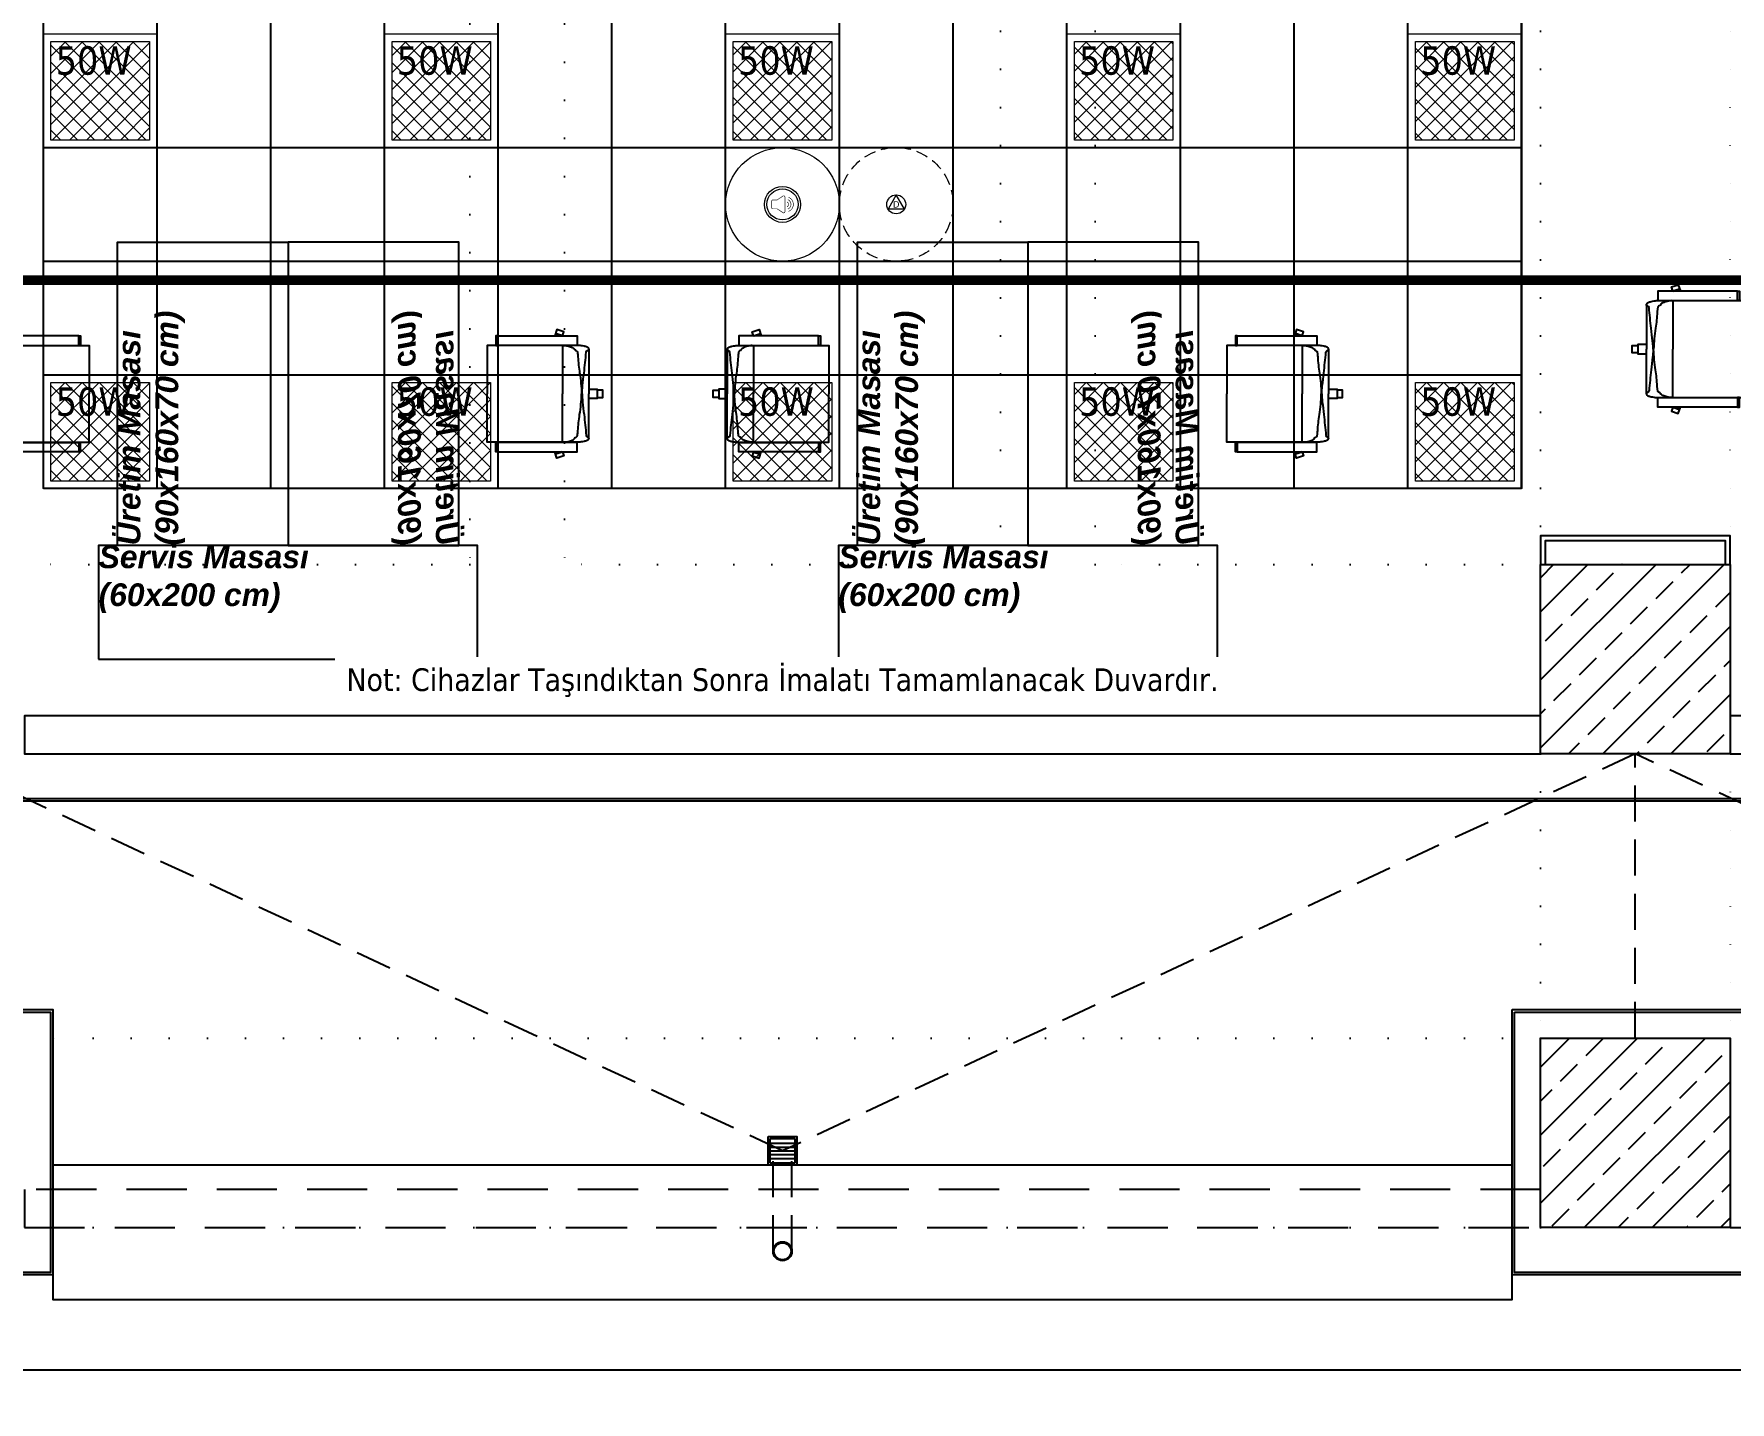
# Model space of a CAD drawing. Header units: centimetres. Extents: x 405564 to 502064, y 46284 to 60634.
# Drawn here: x 454955 to 455850, y 51740 to 52463 of the extents above; entities that cross this region are included whole.
import ezdxf
from ezdxf import colors
from ezdxf.entities.mleader import LeaderData, LeaderLine
from ezdxf.enums import TextEntityAlignment as Align
from ezdxf.math import Vec2, Vec3
from ezdxf.xclip import XClip

# ---------------------------------------------------------------- set-up
doc = ezdxf.new("R2010")
doc.units = ezdxf.units.CM
doc.header["$XCLIPFRAME"] = 0
for name, pattern in [('3+1_3b$0$DASHED', [0.25, 0.125, -0.125]), ('ACAD_ISO07W100', [3, 0, -3]), ('BORDER', [1.75, 0.5, -0.25, 0.5, -0.25, 0, -0.25]), ('DASHDOT', [25.4, 12.7, -6.35, 0, -6.35]), ('DOT', [0.25, 0, -0.25]), ('HIDDEN', [9.525, 6.35, -3.175])]:
    doc.linetypes.add(name, pattern=pattern)
doc.layers.get('0').update_dxf_attribs({"color": 8, "lineweight": 9})
for name, color, linetype, lineweight in [('---___EB_draft00_parselsiniri', 8, 'BORDER', 9), ('0-KRCN-AYDINLATMA-130426', 8, 'Continuous', 9), ('0-KRCN-MİMARİ-220526', 8, 'Continuous', 9), ('OL_Ic', 8, 'Continuous', 9)]:
    doc.layers.add(name, color=color, linetype=linetype, lineweight=lineweight)
for name, color, linetype in [('---___EB_draft03_cihazlar', 8, 'Continuous'), ('0-KRCN-ASMATAVAN-130426', 8, 'Continuous'), ('AS_DOS_TERAS_UST', 8, 'ACAD_ISO07W100'), ('AS_DUV', 8, 'Continuous'), ('AS_DUV_ALCIPAN_YANGINA-SUYA DAYANIMLI', 8, 'Continuous'), ('AS_DUV_CIMENTO ESASLI PANEL CEPHE KAPLAMASI', 8, 'Continuous'), ('AS_DUV_GAZBETON', 8, 'Continuous'), ('AS_GOR_UZAK2', 8, 'Continuous'), ('AS_PYZ_BINA', 8, 'Continuous'), ('AS_PYZ_YOL_ARAC', 8, 'Continuous'), ('AS_TA_BETONARME', 5, 'Continuous'), ('AS_TA_HIDDEN', 8, 'HIDDEN'), ('AS_TA_TARAMA', 8, 'Continuous'), ('AS_TEFR_MOB', 8, 'Continuous'), ('AS_TES_SUZGEC', 171, 'Continuous'), ('AS_YAZI', 8, 'Continuous')]:
    doc.layers.add(name, color=color, linetype=linetype)
doc.styles.add('2', font='arial.ttf', dxfattribs={"width": 0.9, "height": 200})
doc.styles.add('Kalin02', font='arialbd.ttf')
doc.styles.add('MtXpl_Tahoma', font='tahoma.ttf')
doc.styles.add('Normal_ITL', font='swissi.ttf')
doc.styles.add('TAHOMA', font='tahoma.ttf')

# ---------------------------------------------------------------- blocks, each defined once
blk = doc.blocks.new('AST-OD-KD')
at = {"layer": '0-KRCN-AYDINLATMA-130426'}
for p, q in [((0, 5), (-4.33, -2.5)), ((4.33, -2.5), (0, 5)), ((4.33, -2.5), (-4.33, -2.5))]:
    blk.add_line(p, q, dxfattribs=at)
at = {"layer": '0-KRCN-AYDINLATMA-130426', "linetype": 'HIDDEN'}
blk.add_circle((0, 0), 30, dxfattribs=at)
at = {"layer": '0-KRCN-AYDINLATMA-130426'}
blk.add_circle((0, 0), 5, dxfattribs=at)
at = {"layer": '0-KRCN-AYDINLATMA-130426', "style": '2'}
blk.add_text('D', height=3.36, dxfattribs=at).set_placement((0, 0), align=Align.MIDDLE_CENTER)
blk = doc.blocks.new('ASMA TAVA TİPİ HOPARLÖR')
at = {"layer": '0-KRCN-AYDINLATMA-130426', "const_width": 0.317}
blk.add_lwpolyline([(0.27, -4.41, 0.598176), (1.25, -3.88), (1.25, 3.88, 0.598176), (0.27, 4.41), (-2.7, 2.45, -0.147433), (-3.05, 2.34), (-5.09, 2.34, 0.414214), (-5.72, 1.71), (-5.72, -1.71, 0.414214), (-5.09, -2.34), (-3.05, -2.34, -0.147433), (-2.7, -2.45)], format="xyb", close=True, dxfattribs=at)
for points in [[(2.41, 1.29, -0.601398), (2.41, -1.29)], [(2.8, 2.51, -0.658812), (2.8, -2.51)], [(3.19, 3.72, -0.680488), (3.19, -3.72)]]:
    blk.add_lwpolyline(points, format="xyb", dxfattribs=at)
at = {"layer": '0-KRCN-AYDINLATMA-130426'}
blk.add_circle((0, 0), 30, dxfattribs=at)
at = {"layer": '0-KRCN-AYDINLATMA-130426', "ltscale": 0.1}
for radius in [9.5, 8.23]:
    blk.add_circle((0, 0), radius, dxfattribs=at)
blk = doc.blocks.new('50W 60x60 cm  SIVA ALTI LED ARMATÜR')
at = {"layer": '0-KRCN-AYDINLATMA-130426'}
h = blk.add_hatch(dxfattribs=at)
h.set_pattern_fill('ANSI37', color=256, scale=0.2)
h.paths.add_polyline_path([(-2.6, 2.594), (2.6, 2.594), (2.6, -2.606), (-2.6, -2.606)])
for points in [[(-3, 2.994), (3, 2.994), (3, -3.007), (-3, -3.007)], [(-2.6, 2.594), (2.6, 2.594), (2.6, -2.606), (-2.6, -2.606)]]:
    blk.add_lwpolyline(points, close=True, dxfattribs=at)
at = {"layer": '0-KRCN-AYDINLATMA-130426', "insert": (-2.35, 2.344), "char_height": 1.5, "attachment_point": 1, "style": 'TAHOMA'}
blk.add_mtext_dynamic_manual_height_columns('{\\fTahoma|b0|i0|c162|p34;50W}', width=1.5, gutter_width=1.25, heights=[0], dxfattribs=at)
blk = doc.blocks.new('G$C27E741DA')
at = {"layer": '0-KRCN-AYDINLATMA-130426', "xscale": 10, "yscale": 10, "zscale": 10}
for p in [(16925.68, 5298.55), (17105.68, 5298.55), (17285.68, 5298.55), (17465.68, 5298.55), (17645.68, 5298.55), (16925.68, 5118.55), (17105.68, 5118.55), (17285.68, 5118.55), (17465.68, 5118.55), (17645.68, 5118.55)]:
    blk.add_blockref('50W 60x60 cm  SIVA ALTI LED ARMATÜR', p, dxfattribs=at)
at = {"layer": '0-KRCN-AYDINLATMA-130426'}
for name, p in [('ASMA TAVA TİPİ HOPARLÖR', (17285.68, 5238.55)), ('AST-OD-KD', (17345.68, 5238.55))]:
    blk.add_blockref(name, p, dxfattribs=at)
blk = doc.blocks.new('sandalye_')
at = {"layer": 'AS_TEFR_MOB', "linetype": 'ByBlock', "ltscale": 25}
for points in [[(260035.75, -40511.28), (260035.75, -40506.8), (260030.94, -40506.8), (260030.94, -40511.28)], [(260031.45, -40506.8), (260031.45, -40503.85), (260035.25, -40503.85), (260035.25, -40506.8)], [(260009.74, -40511.28), (260033.35, -40511.28)], [(260056.96, -40511.28), (260033.35, -40511.28)], [(260002.77, -40525.21), (260000.56, -40524.49), (259999.39, -40528.1), (260002.77, -40529.21)], [(260002.65, -40525.17), (260001.48, -40528.79)], [(260002.77, -40525.41), (260001.65, -40528.84)], [(260007.76, -40525.16), (260033.35, -40525.16)], [(260007.77, -40524.5), (260007.77, -40564.92), (260033.35, -40564.92)], [(260058.94, -40524.5), (260058.94, -40564.92), (260033.35, -40564.92)], [(260058.94, -40525.16), (260033.35, -40525.16)], [(260063.94, -40525.21), (260066.14, -40524.49), (260067.32, -40528.1), (260063.94, -40529.21)], [(260063.94, -40525.41), (260065.05, -40528.84)], [(260064.05, -40525.17), (260065.23, -40528.79)], [(260002.77, -40559.41), (260002.77, -40560.41), (260007.75, -40560.41), (260007.75, -40559.41)], [(260063.94, -40559.41), (260063.94, -40560.41), (260058.95, -40560.41), (260058.95, -40559.41)]]:
    blk.add_lwpolyline(points, dxfattribs=at)
for points in [[(260033.35, -40514.82, -0.048176), (260031.56, -40514.81, -0.000623), (260029.14, -40514.56, -0.003131), (260022.37, -40513.8, 0.007334), (260011.41, -40512.67, -0.309457), (260010.5, -40511.92, 0.002444), (260010.37, -40511.48, 0.476314), (260010.23, -40511.43, 0.375136), (260009.05, -40511.61, 0.082453), (260008.7, -40512.18, 0.046929), (260008.24, -40513.77, 0.002381), (260007.95, -40515.35, 0.007794), (260007.77, -40516.44), (260007.77, -40524.5, -0.011445), (260008.35, -40521.51, -0.082784), (260009.15, -40519.51, -0.150147), (260010.28, -40518.5, 0.242317), (260010.39, -40518.37, -0.036292), (260010.49, -40517.99, -0.114957), (260010.77, -40517.55, -0.16132), (260011.41, -40517.24, -0.020506), (260013.87, -40517, 0.024793), (260022.37, -40516.11, -0.030903), (260033.35, -40515.1, -1.030607)], [(260033.35, -40514.82, 0.048176), (260035.14, -40514.81, 0.000623), (260037.57, -40514.56, 0.003131), (260044.33, -40513.8, -0.007334), (260055.3, -40512.67, 0.309457), (260056.21, -40511.92, -0.002444), (260056.34, -40511.48, -0.476314), (260056.47, -40511.43, -0.375136), (260057.66, -40511.61, -0.082453), (260058, -40512.18, -0.046929), (260058.46, -40513.77, -0.002381), (260058.76, -40515.35, -0.007794), (260058.94, -40516.44), (260058.94, -40524.5, 0.011445), (260058.36, -40521.51, 0.082784), (260057.55, -40519.51, 0.150147), (260056.42, -40518.5, -0.242317), (260056.31, -40518.37, 0.036292), (260056.21, -40517.99, 0.114957), (260055.93, -40517.55, 0.16132), (260055.3, -40517.24, 0.020506), (260052.84, -40517, -0.024793), (260044.33, -40516.11, 0.030903), (260033.35, -40515.1, 1.030607)]]:
    blk.add_lwpolyline(points, format="xyb", dxfattribs=at)
for points in [[(260007.75, -40559.41), (260002.77, -40559.41), (260002.77, -40517.41), (260007.75, -40517.41)], [(260058.95, -40559.41), (260063.94, -40559.41), (260063.94, -40517.41), (260058.95, -40517.41)]]:
    blk.add_lwpolyline(points, close=True, dxfattribs=at)
blk = doc.blocks.new('BGAReworkİstasyonu')
at = {"layer": '---___EB_draft03_cihazlar'}
h = blk.add_hatch(dxfattribs=at)
h.set_pattern_fill('ANSI31', color=1, scale=5)
h.paths.add_polyline_path([(275701.93, -40328.36), (275841.93, -40328.36), (275841.93, -40478.36), (275701.93, -40478.36)])
at = {"layer": '---___EB_draft03_cihazlar', "color": 1, "linetype": '3+1_3b$0$DASHED', "ltscale": 150}
blk.add_lwpolyline([(275626.93, -40328.36), (275916.93, -40328.36), (275916.93, -40478.36), (275626.93, -40478.36), (275626.93, -40328.36)], dxfattribs=at)
at = {"layer": '---___EB_draft03_cihazlar', "color": 1}
blk.add_lwpolyline([(275701.93, -40328.36), (275841.93, -40328.36), (275841.93, -40478.36), (275701.93, -40478.36), (275701.93, -40328.36)], dxfattribs=at)
at = {"layer": '---___EB_draft03_cihazlar', "color": 1, "const_width": 5}
blk.add_lwpolyline([(275701.93, -40478.36), (275841.93, -40478.36)], dxfattribs=at)
at = {"layer": 'AS_TEFR_MOB', "color": 1, "rotation": 180}
blk.add_blockref('sandalye_', (535805.28, -81058.28), dxfattribs=at)
at = {"layer": '---___EB_draft03_cihazlar', "insert": (275626.93, -40328.36), "char_height": 15, "attachment_point": 1, "style": 'Kalin02'}
blk.add_mtext_dynamic_manual_height_columns('BGA Rework \\Pİstasyonu', width=590.7316, gutter_width=750, heights=[137.08], dxfattribs=at)
blk = doc.blocks.new('Üretim Masası')
at = {"layer": 'AS_TEFR_MOB', "ltscale": 200}
blk.add_lwpolyline([(277436.39, -40309.08), (277596.39, -40309.08), (277596.39, -40399.08), (277436.39, -40399.08), (277436.39, -40309.08)], dxfattribs=at)
at = {"layer": 'AS_TEFR_MOB', "color": 1}
blk.add_blockref('sandalye_', (17483.04, 270.85), dxfattribs=at)
at = {"layer": 'AS_TEFR_MOB', "ltscale": 200, "insert": (277436.39, -40309.08), "char_height": 12, "attachment_point": 1, "style": 'Kalin02'}
blk.add_mtext_dynamic_manual_height_columns('{\\fSwis721 BT|b1|i1|c162|p34;Üretim Masası\\P(90x160x70 cm)}', width=590.7316, gutter_width=750, heights=[137.08], dxfattribs=at)
blk = doc.blocks.new('servis masası60x200')
at = {"layer": 'AS_TEFR_MOB', "ltscale": 200}
blk.add_lwpolyline([(278099.49, -39156.74), (278299.49, -39156.74), (278299.49, -39096.74), (278099.49, -39096.74)], close=True, dxfattribs=at)
at = {"layer": 'AS_TEFR_MOB', "ltscale": 200, "insert": (278099.49, -39096.74), "char_height": 12, "attachment_point": 1, "style": 'Kalin02'}
blk.add_mtext_dynamic_manual_height_columns('{\\fSwis721 BT|b1|i1|c162|p34;Servis Masası\\P(60x200 cm)}', width=590.7316, gutter_width=750, heights=[137.08], dxfattribs=at)
blk = doc.blocks.new('OPK-site-surrounding-R01')
at = {"layer": '---___EB_draft00_parselsiniri', "linetype": 'DASHDOT', "ltscale": 5, "const_width": 5, "flags": 128}
blk.add_lwpolyline([(-303.72, 52.55), (22545.33, 391.1), (23723.36, -710.97), (24047.63, -4449.98), (-299.88, -4449.98)], close=True, dxfattribs=at)
at = {"layer": 'AS_PYZ_YOL_ARAC'}
blk.add_lwpolyline([(22800, -3450), (22800, 430.07, 0.418558), (21785.19, 1429.96), (18554.64, 1382.11, 0.087007), (17706.39, 1220.39), (16627.82, 811.99, -0.090739), (15742.54, 650), (12082.45, 650, -0.076048), (11335.04, 764.34), (10161.17, 1132.1, 0.079773), (9376.74, 1246.17), (245.19, 1110.91, 0.409882), (-740, 111.02), (-740, -5306.59, 0.532608), (-326.84, -5584.43), (765.58, -5139.5, -0.096996), (1350.24, -5025), (22550, -5025, 0.414214), (22800, -4775), (22800, -3450)], format="xyb", dxfattribs=at)
blk = doc.blocks.new('catı suzgec tip')
for p, q in [((-6.5, 6.5), (6.5, 6.5)), ((-6.5, -6.5), (-6.5, 6.5)), ((-6.5, 4), (6.5, 4)), ((-6.5, 2), (6.5, 2)), ((-6.5, 0), (6.5, 0)), ((6.5, 6.5), (6.5, -6.5)), ((-6.5, -2), (6.5, -2)), ((-6.5, -4), (6.5, -4)), ((6.5, -6.5), (-6.5, -6.5))]:
    blk.add_line(p, q)
blk.add_lwpolyline([(-7.5, 7.5), (7.5, 7.5), (7.5, -7.5), (-7.5, -7.5)], close=True)
blk = doc.blocks.new('catı yagmur inis tip')
at = {"linetype": 'ByBlock'}
for radius in [5, 4.5]:
    blk.add_circle((0, 0), radius, dxfattribs=at)
blk = doc.blocks.new('A$Ca63a641c')
at = {"layer": 'AS_PYZ_BINA'}
ml = blk.add_multileader_mtext('Standard', dxfattribs=at)
ml.set_content('EST boyalı panel çit ve panel çit kapı (AS 51.101)', color=256, style='Normal_ITL')
ml.set_leader_properties()
ml.build(insert=Vec2(0, 0))
ml.multileader.update_dxf_attribs({"dogleg_length": 0.379, "arrow_head_size": 17.04, "scale": 75})
ctx = ml.context
ctx.base_point, ctx.scale, ctx.char_height, ctx.arrow_head_size, ctx.landing_gap_size, ctx.plane_origin = Vec3(140.51, 464.3), 75, 20, 17.04, 14.2, Vec3(92.51, 620.11)
notes = []
notes.append((ctx, [(0, (1, 1, 0), (112.11, 464.3), (1, 0), 28.4, [(0, [(68.5, 410)], 0, [])])]))
ctx.mtext.insert, ctx.mtext.width, ctx.mtext.flow_direction = Vec3(154.71, 477.51), 604.5634, 5
for ctx, leaders in notes:
    for number, flags, end, landing, length, lines in leaders:
        leader = LeaderData()
        leader.index, (leader.has_last_leader_line, leader.has_dogleg_vector, leader.attachment_direction) = number, flags
        leader.last_leader_point, leader.dogleg_vector, leader.dogleg_length = Vec3(end), Vec3(landing), length
        for number, points, colour, breaks in lines:
            line = LeaderLine()
            line.index, line.vertices, line.color, line.breaks = number, Vec3.list(points), colors.encode_raw_color(colour), breaks
            leader.lines.append(line)
        ctx.leaders.append(leader)
blk = doc.blocks.new('A$C85dec720')
at = {"layer": 'OL_Ic'}
blk.add_blockref('A$Ca63a641c', (5315.08, 5344.25, 28.4), dxfattribs=at)
blk = doc.blocks.new('A$C6A10300A')
at = {"layer": 'AS_TA_TARAMA'}
h = blk.add_hatch(dxfattribs=at)
h.set_pattern_fill('ANSI33', color=256, scale=4, angle=180)
h.set_pattern_definition([(225, (17560.68, -7819.299), (17.9605, -17.9605), []), (225, (17542.72, -7819.299), (17.9605, -17.9605), [12.7, -6.35])])
h.paths.add_polyline_path([(17685.68, -8451.45), (17785.68, -8451.45), (17785.68, -8551.45), (17685.68, -8551.45)], flags=17)
h = blk.add_hatch(dxfattribs=at)
h.set_pattern_fill('ANSI33', color=256, scale=4, angle=180)
h.set_pattern_definition([(225, (14313.18, -8756.454), (17.96051, -17.96051), []), (225, (14295.22, -8756.454), (17.96051, -17.96051), [12.7, -6.35])])
h.paths.add_polyline_path([(17685.68, -8701.45), (17785.68, -8701.45), (17785.68, -8801.45), (17685.68, -8801.45)])
at = {"layer": 'AS_DOS_TERAS_UST', "linetype": 'DOT', "ltscale": 80}
for p, q in [((17120.68, -7201.45), (17120.68, -8451.45)), ((17170.68, -7201.45), (17170.68, -8451.45)), ((17400.68, -8451.45), (17400.68, -7201.45)), ((17450.68, -8451.45), (17450.68, -7201.45)), ((17685.68, -8451.45), (17685.68, -7201.45)), ((17785.68, -8451.45), (17785.68, -7201.45)), ((17120.68, -8451.45), (16885.68, -8451.45)), ((17400.68, -8451.45), (17170.68, -8451.45)), ((17685.68, -8451.45), (17450.68, -8451.45)), ((17685.68, -8551.45), (16885.68, -8551.45)), ((17685.68, -8551.45), (17685.68, -8701.45)), ((17785.68, -8551.45), (17785.68, -8701.45)), ((17785.68, -8551.45), (18585.68, -8551.45)), ((17685.68, -8701.45), (16885.68, -8701.45)), ((17785.68, -8701.45), (18585.68, -8701.45)), ((17685.68, -8801.45), (16885.68, -8801.45)), ((17785.68, -8801.45), (18585.68, -8801.45))]:
    blk.add_line(p, q, dxfattribs=at)
at = {"layer": 'AS_DUV_ALCIPAN_YANGINA-SUYA DAYANIMLI'}
for points in [[(17785.68, -8451.45), (17785.68, -8436.45), (17685.68, -8436.45), (17685.68, -8451.45)], [(17783.18, -8451.45), (17783.18, -8438.95), (17688.18, -8438.95), (17688.18, -8451.45)]]:
    blk.add_lwpolyline(points, dxfattribs=at)
at = {"layer": 'AS_DUV_CIMENTO ESASLI PANEL CEPHE KAPLAMASI'}
for points in [[(16770.68, -8686.45), (16900.68, -8686.45), (16900.68, -8826.45), (16770.68, -8826.45)], [(16771.93, -8687.7), (16899.43, -8687.7), (16899.43, -8825.2), (16771.93, -8825.2)], [(17670.68, -8686.45), (17800.68, -8686.45), (17800.68, -8826.45), (17670.68, -8826.45)], [(17671.93, -8687.7), (17799.43, -8687.7), (17799.43, -8825.2), (17671.93, -8825.2)]]:
    blk.add_lwpolyline(points, close=True, dxfattribs=at)
at = {"layer": 'AS_DUV_GAZBETON'}
for points in [[(17685.68, -8531.45), (16885.68, -8531.45), (16885.68, -8551.45), (17685.68, -8551.45)], [(18585.68, -8531.45), (17785.68, -8531.45), (17785.68, -8551.45), (18585.68, -8551.45)]]:
    blk.add_lwpolyline(points, close=True, dxfattribs=at)
at = {"layer": 'AS_GOR_UZAK2'}
blk.add_lwpolyline([(17670.68, -8768.45), (16900.68, -8768.45), (16900.68, -8839.45), (17670.68, -8839.45)], close=True, dxfattribs=at)
at = {"layer": 'AS_TA_BETONARME'}
for points in [[(17685.68, -8451.45), (17785.68, -8451.45), (17785.68, -8551.45), (17685.68, -8551.45)], [(17685.68, -8701.45), (17785.68, -8701.45), (17785.68, -8801.45), (17685.68, -8801.45)]]:
    blk.add_lwpolyline(points, close=True, dxfattribs=at)
at = {"layer": 'AS_TA_HIDDEN', "ltscale": 5}
for points in [[(16885.68, -8801.45), (17685.68, -8801.45), (17685.68, -8781.45), (16885.68, -8781.45)], [(17785.68, -8801.45), (18585.68, -8801.45), (18585.68, -8781.45), (17785.68, -8781.45)]]:
    blk.add_lwpolyline(points, close=True, dxfattribs=at)
at = {"layer": 'AS_TES_SUZGEC', "linetype": 'HIDDEN', "ltscale": 3}
for points in [[(17735.68, -8551.45), (17285.68, -8760.95), (16835.68, -8551.45)], [(17735.68, -8701.45), (17735.68, -8551.45)], [(18635.68, -8551.45), (18185.68, -8760.95), (17735.68, -8551.45)], [(17280.68, -8813.95), (17280.68, -8760.95)], [(17290.68, -8813.95), (17290.68, -8760.95)]]:
    blk.add_lwpolyline(points, dxfattribs=at)
at = {"layer": '---___EB_draft03_cihazlar', "rotation": 270}
blk.add_blockref('BGAReworkİstasyonu', (58288.51, 267434.09), dxfattribs=at)
at = {"layer": 'AS_DUV'}
ref = blk.add_blockref('A$C85dec720', (28900.96, -17748.98), dxfattribs=dict(at, rotation=105.0255580063709))
XClip(ref).set_block_clipping_path([(6220.3367769278, 6783.7313721173), (4126.4071464743, -1017.0000000052), (7354.8298234051, -1883.5969356479), (9448.7594538586, 5917.1344364745)])
at = {"layer": 'AS_TEFR_MOB', "rotation": 90}
for p in [(-23374.26, -285877.84), (-22983.92, -285877.84)]:
    blk.add_blockref('Üretim Masası', p, dxfattribs=at)
at = {"layer": 'AS_TEFR_MOB', "xscale": -1, "rotation": 270}
for p in [(57423.9, -285877.84), (57814.23, -285877.84)]:
    blk.add_blockref('Üretim Masası', p, dxfattribs=at)
at = {"layer": 'AS_TEFR_MOB'}
for p in [(-261174.67, 30655.29), (-260784.34, 30655.29)]:
    blk.add_blockref('servis masası60x200', p, dxfattribs=at)
at = {"layer": 'AS_TES_SUZGEC'}
for name, p in [('catı suzgec tip', (17285.68, -8760.95)), ('catı yagmur inis tip', (17285.68, -8813.95))]:
    blk.add_blockref(name, p, dxfattribs=at)
ref = blk.add_blockref('OPK-site-surrounding-R01', (5135.68, -3851.45))
XClip(ref).set_block_clipping_path([(-5135.679684336, -9648.5463532069), (26364.320315664, 3851.4536467931)])
at = {"layer": 'AS_YAZI', "insert": (17285.68, -8521.47), "char_height": 12, "attachment_point": 8, "style": 'MtXpl_Tahoma', "bg_fill": 2}
blk.add_mtext('{\\fTahoma|b0|i0|c162|p34;Not: Cihazlar Taşındıktan Sonra İmalatı Tamamlanacak Duvardır.}', dxfattribs=at)
at = {"layer": 'AS_DUV_CIMENTO ESASLI PANEL CEPHE KAPLAMASI'}
for points in [[(24110.68, -7608.45), (24110.68, -8826.45), (19460.68, -8826.45), (19460.68, -8576.45), (14085.68, -8576.45, -0.414214), (13660.68, -8151.45), (13660.68, -7608.45)], [(24109.43, -7608.45), (24109.43, -8825.2), (19461.93, -8825.2), (19461.93, -8575.2), (14085.68, -8575.2, -0.414214), (13661.93, -8151.45), (13661.93, -7608.45)]]:
    blk.add_lwpolyline(points, format="xyb", dxfattribs=at)

msp = doc.modelspace()

# ---------------------------------------------------------------- linework, layer by layer
at = {"layer": '0-KRCN-ASMATAVAN-130426'}
for p, q in [((454959.75, 52222.56), (454959.75, 53422.56)), ((455019.75, 52222.56), (455019.75, 53422.56)), ((455079.75, 52222.56), (455079.75, 53422.56)), ((455139.75, 52222.56), (455139.75, 53422.56)), ((455199.75, 52222.56), (455199.75, 53422.56)), ((455259.75, 52222.56), (455259.75, 53422.56)), ((455319.75, 52222.56), (455319.75, 53422.56)), ((455379.75, 52222.56), (455379.75, 53422.56)), ((455439.75, 52222.56), (455439.75, 53422.56)), ((455499.75, 52222.56), (455499.75, 53422.56)), ((455559.75, 52222.56), (455559.75, 53422.56)), ((455619.75, 52222.56), (455619.75, 53422.56)), ((455679.75, 52222.56), (455679.75, 53422.56)), ((455739.75, 53422.56), (455739.75, 52222.56)), ((455739.75, 52222.56), (455739.75, 53422.56)), ((454959.75, 52402.56), (455739.75, 52402.56)), ((454959.75, 52342.56), (455739.75, 52342.56)), ((454959.75, 52282.56), (455739.75, 52282.56)), ((455739.75, 52222.56), (454959.75, 52222.56))]:
    msp.add_line(p, q, dxfattribs=at)

# ---------------------------------------------------------------- block references
at = {"layer": '0-KRCN-AYDINLATMA-130426'}
msp.add_blockref('G$C27E741DA', (438064.07, 47134.02), dxfattribs=at)

# ---------------------------------------------------------------- next in the draw order: block references
at = {"layer": '0-KRCN-MİMARİ-220526'}
msp.add_blockref('A$C6A10300A', (438064.07, 60634.02), dxfattribs=at)

doc.saveas('drawing.dxf')
